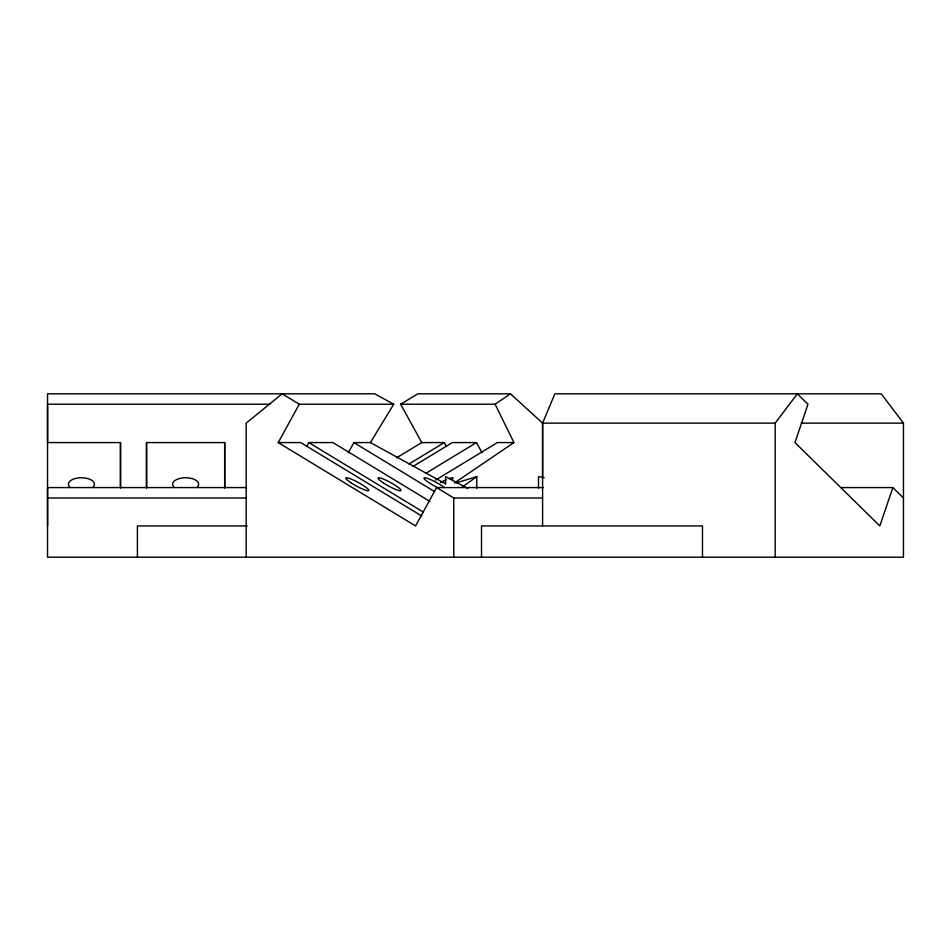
<?xml version="1.0" encoding="UTF-8"?>
<svg xmlns="http://www.w3.org/2000/svg" width="951" height="951" viewBox="0 0 951 951"><rect width="100%" height="100%" fill="white"/><g stroke="black" fill="none" stroke-linecap="round" stroke-linejoin="round"><path stroke-width="1.43" d="M47.55 525.939L47.55 487.578L246.559 487.578M120.492 487.827L120.492 442.572L47.55 442.572L47.55 404.223L270.084 404.223M146.537 487.827L146.537 442.572L224.686 442.572L224.686 487.911M224.686 487.827L224.686 442.572M453.758 557.191L453.758 498.003L436.592 487.578L415.539 525.939L278.215 442.572L299.28 404.223L393.714 404.223L370.438 442.572L353.891 442.572L348.292 452.759M481.503 557.191L481.503 525.939L702.492 525.939L702.492 557.191M538.528 488.255L538.528 476.653L544.198 477.723M542.593 525.939L542.593 423.136L554.861 393.809L881.244 393.809L903.45 423.136L903.45 557.191L47.55 557.191L47.55 393.809L374.742 393.809L393.714 404.223M542.593 477.45L542.593 423.136L510.461 393.809L417.834 393.809L400.668 404.223L421.733 442.572L444.272 442.572L446.364 446.399M775.16 557.191L775.16 423.136L797.366 393.809L807.97 404.223L794.965 442.572L879.83 525.939L892.846 487.578L840.91 487.578M306.709 446.399L308.813 442.572L332.957 442.572L429.959 501.462M462.436 486.853L476.784 476.653L476.784 488.255M400.668 404.223L495.114 404.223L510.461 393.809M454.376 483.001L513.944 442.572L495.114 404.223M396.531 457.871L421.733 442.572M408.989 463.993L444.272 442.572M413.269 466.287L452.319 442.572L476.463 442.572L482.062 452.759M426.072 473.17L476.463 442.572M435.665 480.053L497.397 442.572L513.944 442.572M455.945 482.989L476.784 476.653M542.593 423.136L775.16 423.136M801.241 423.136L903.45 423.136M278.215 442.572L300.754 442.572L421.697 515.989M436.592 487.578L543.283 487.578M47.55 498.003L246.119 498.003M453.758 498.003L542.593 498.003M247.367 525.939L137.419 525.939L137.419 557.191M467.821 488.457L445.567 476.653L445.567 483.904M370.438 442.572L445.567 483.833M299.28 404.223L282.114 393.809L246.19 423.136L246.19 557.191M353.891 442.572L434.512 491.524M308.813 442.572L423.445 512.173M892.846 487.578L903.45 498.003M146.537 442.572L146.537 487.911M120.492 442.572L120.492 487.911M439.243 488.445A13.029 2.009 28.8 0 1 425.133 479.791A13.029 2.009 28.8 0 1 429.222 479.031A13.029 2.009 28.8 0 1 444.272 487.506M174.33 487.506A13.029 6.514 0 0 1 185.611 477.747A13.029 6.514 0 0 1 196.893 487.506M70.136 487.506A13.029 6.514 0 0 1 81.417 477.747A13.029 6.514 0 0 1 92.699 487.506M448.896 478.615A13.029 2.009 -28.8 0 1 452.046 479.649M440.503 482.573A13.029 2.009 -28.8 0 1 446.364 479.649M382.873 482.573A13.029 2.009 28.8 0 0 400.942 490.55A13.029 2.009 28.8 0 0 384.798 479.649A13.029 2.009 28.8 0 0 382.873 482.573M350.681 482.573A13.029 2.009 28.8 0 0 368.75 490.55A13.029 2.009 28.8 0 0 352.607 479.649A13.029 2.009 28.8 0 0 350.681 482.573"/></g></svg>
